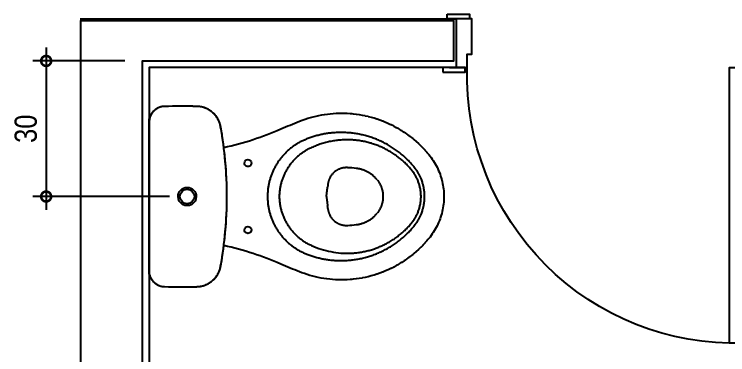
# Model space of a CAD drawing. Header units: metres. Extents: x 3 to 168, y -142 to 28.
# Drawn here: x 40.201 to 41.806, y -18.151 to -17.386 of the extents above; entities that cross this region are included whole.
import ezdxf

# ---------------------------------------------------------------- set-up
doc = ezdxf.new("R2010")
doc.units = ezdxf.units.M
doc.linetypes.add('DASHEDX2', pattern=[1.5, 1, -0.5])
for name, color, linetype in [('ARQ-ALV ACAB', 4, 'Continuous'), ('ARQ-ALV OSSO', 5, 'Continuous'), ('ARQ-CAX @ 1', 1, 'Continuous'), ('ARQ-DIM', 2, 'Continuous'), ('ARQ-HID', 2, 'Continuous'), ('ARQ-PRJ', 7, 'DASHEDX2')]:
    doc.layers.add(name, color=color, linetype=linetype)
doc.styles.add('Adesa', font='ARIALN.TTF')
doc.dimstyles.new('ADESA 1-0025', dxfattribs={"dimtxt": 0.05, "dimasz": 0.045, "dimexe": 0.03, "dimexo": 0.04, "dimgap": 0.02, "dimtad": 1, "dimtoh": 1, "dimdec": 0, "dimlfac": 100, "dimzin": 4, "dimtxsty": 'Adesa', "dimblk": 'DOTSMALL', "dimcen": 1, "dimdle": 0.03, "dimclrd": 1, "dimclre": 1, "dimclrt": 256, "dimazin": 1, "dimtm": 1e-09, "dimtfac": 1, "dimtdec": 0, "dimtix": 1, "dimtmove": 2, "dimatfit": 0, "dimldrblk": 'DOTSMALL', "dimfxl": 0.8, "dimtvp": 2, "dimtolj": 1, "dimtzin": 0, "dimarcsym": 0})

# ---------------------------------------------------------------- blocks, each defined once
blk = doc.blocks.new('ARQ-HID-BACIA CX')
blk.add_line((-0.0001, -0.175), (-0.0001, 0.175))
for points in [[(-0.0137, -0.1957), (-0.0142, -0.196), (-0.0147, -0.1964), (-0.0153, -0.1968), (-0.0158, -0.1971), (-0.0163, -0.1975), (-0.0168, -0.1978), (-0.0174, -0.1981), (-0.0179, -0.1984), (-0.0185, -0.1987), (-0.019, -0.199), (-0.0196, -0.1993), (-0.0202, -0.1995), (-0.0207, -0.1998), (-0.0213, -0.2), (-0.0219, -0.2003), (-0.0225, -0.2005), (-0.0231, -0.2007), (-0.0237, -0.2009), (-0.0243, -0.2011), (-0.0249, -0.2013), (-0.0255, -0.2015), (-0.0261, -0.2016), (-0.0267, -0.2018), (-0.0273, -0.2019), (-0.0279, -0.2021), (-0.0285, -0.2022), (-0.0292, -0.2023), (-0.0298, -0.2024), (-0.0304, -0.2025), (-0.031, -0.2025), (-0.0316, -0.2026), (-0.0323, -0.2026), (-0.0329, -0.2027), (-0.0335, -0.2027), (-0.0342, -0.2027, -0.00878), (-0.1068, -0.2028), (-0.1079, -0.2027), (-0.1091, -0.2026), (-0.1102, -0.2026), (-0.1114, -0.2025), (-0.1125, -0.2024), (-0.1136, -0.2022), (-0.1148, -0.2021), (-0.1159, -0.2019), (-0.117, -0.2017), (-0.1181, -0.2014), (-0.1192, -0.2012), (-0.1203, -0.2009), (-0.1214, -0.2006), (-0.1225, -0.2002), (-0.1236, -0.1999), (-0.1247, -0.1995), (-0.1258, -0.1991), (-0.1268, -0.1987), (-0.1279, -0.1982), (-0.1289, -0.1978), (-0.13, -0.1973), (-0.131, -0.1968), (-0.132, -0.1962), (-0.133, -0.1957), (-0.134, -0.1951), (-0.135, -0.1945), (-0.1359, -0.1939), (-0.1369, -0.1933), (-0.1378, -0.1926), (-0.1388, -0.192), (-0.1397, -0.1913), (-0.1406, -0.1906), (-0.1415, -0.1899), (-0.1423, -0.1891), (-0.1432, -0.1884), (-0.144, -0.1876), (-0.1449, -0.1868), (-0.1457, -0.186), (-0.1465, -0.1851), (-0.1472, -0.1843), (-0.148, -0.1834), (-0.1487, -0.1826), (-0.1494, -0.1817), (-0.1501, -0.1808), (-0.1508, -0.1799), (-0.1515, -0.1789), (-0.1521, -0.178), (-0.1527, -0.177), (-0.1533, -0.1761), (-0.1539, -0.1751), (-0.1545, -0.1741), (-0.155, -0.1731), (-0.1556, -0.1721), (-0.1561, -0.171), (-0.1566, -0.17), (-0.157, -0.169), (-0.1575, -0.1679), (-0.1579, -0.1668), (-0.1583, -0.1658), (-0.1586, -0.1647), (-0.159, -0.1636), (-0.1593, -0.1625), (-0.1596, -0.1614), (-0.1598, -0.1603), (-0.1601, -0.1592), (-0.1604, -0.158), (-0.1606, -0.1569), (-0.1614, -0.1525), (-0.1622, -0.148), (-0.1629, -0.1436), (-0.1636, -0.1392), (-0.1643, -0.1347), (-0.165, -0.1302), (-0.1657, -0.1258), (-0.1663, -0.1213), (-0.1669, -0.1169), (-0.1675, -0.1124), (-0.168, -0.1079), (-0.1686, -0.1034), (-0.1691, -0.099), (-0.1696, -0.0945), (-0.1701, -0.09), (-0.1705, -0.0855), (-0.1709, -0.081), (-0.1713, -0.0765), (-0.1717, -0.072), (-0.1721, -0.0675), (-0.1724, -0.0631), (-0.1727, -0.0586), (-0.173, -0.0541), (-0.1733, -0.0496), (-0.1735, -0.0451), (-0.1737, -0.0406), (-0.1739, -0.0361), (-0.1741, -0.0315), (-0.1742, -0.027), (-0.1744, -0.0225), (-0.1745, -0.018), (-0.1745, -0.0135), (-0.1746, -0.009), (-0.1746, -0.0045), (-0.1746, 0), (-0.1746, 0.0045), (-0.1746, 0.009), (-0.1745, 0.0135), (-0.1745, 0.018), (-0.1744, 0.0225), (-0.1742, 0.027), (-0.1741, 0.0315), (-0.1739, 0.0361), (-0.1737, 0.0406), (-0.1735, 0.0451), (-0.1733, 0.0496), (-0.173, 0.0541), (-0.1727, 0.0586), (-0.1724, 0.0631), (-0.1721, 0.0675), (-0.1717, 0.072), (-0.1713, 0.0765), (-0.1709, 0.081), (-0.1705, 0.0855), (-0.1701, 0.09), (-0.1696, 0.0945), (-0.1691, 0.099), (-0.1686, 0.1034), (-0.168, 0.1079), (-0.1675, 0.1124), (-0.1669, 0.1169), (-0.1663, 0.1213), (-0.1657, 0.1258), (-0.165, 0.1302), (-0.1643, 0.1347), (-0.1636, 0.1392), (-0.1629, 0.1436), (-0.1622, 0.148), (-0.1614, 0.1525), (-0.1606, 0.1569), (-0.1604, 0.158), (-0.1601, 0.1592), (-0.1598, 0.1603), (-0.1596, 0.1614), (-0.1593, 0.1625), (-0.159, 0.1636), (-0.1586, 0.1647), (-0.1583, 0.1658), (-0.1579, 0.1668), (-0.1575, 0.1679), (-0.157, 0.169), (-0.1566, 0.17), (-0.1561, 0.171), (-0.1556, 0.1721), (-0.155, 0.1731), (-0.1545, 0.1741), (-0.1539, 0.1751), (-0.1533, 0.1761), (-0.1527, 0.177), (-0.1521, 0.178), (-0.1515, 0.1789), (-0.1508, 0.1799), (-0.1501, 0.1808), (-0.1494, 0.1817), (-0.1487, 0.1826), (-0.148, 0.1834), (-0.1472, 0.1843), (-0.1465, 0.1851), (-0.1457, 0.186), (-0.1449, 0.1868), (-0.144, 0.1876), (-0.1432, 0.1884), (-0.1423, 0.1891), (-0.1415, 0.1899), (-0.1406, 0.1906), (-0.1397, 0.1913), (-0.1388, 0.192), (-0.1378, 0.1926), (-0.1369, 0.1933), (-0.1359, 0.1939), (-0.135, 0.1945), (-0.134, 0.1951), (-0.133, 0.1957), (-0.132, 0.1962), (-0.131, 0.1968), (-0.13, 0.1973), (-0.1289, 0.1978), (-0.1279, 0.1982), (-0.1268, 0.1987), (-0.1258, 0.1991), (-0.1247, 0.1995), (-0.1236, 0.1999), (-0.1225, 0.2002), (-0.1214, 0.2006), (-0.1203, 0.2009), (-0.1192, 0.2012), (-0.1181, 0.2014), (-0.117, 0.2017), (-0.1159, 0.2019), (-0.1148, 0.2021), (-0.1136, 0.2022), (-0.1125, 0.2024), (-0.1114, 0.2025), (-0.1102, 0.2026), (-0.1091, 0.2026), (-0.1079, 0.2027), (-0.1068, 0.2028, -0.00878), (-0.0342, 0.2027), (-0.0335, 0.2027), (-0.0329, 0.2027), (-0.0323, 0.2026), (-0.0316, 0.2026), (-0.031, 0.2025), (-0.0304, 0.2025), (-0.0298, 0.2024), (-0.0292, 0.2023), (-0.0285, 0.2022), (-0.0279, 0.2021), (-0.0273, 0.2019), (-0.0267, 0.2018), (-0.0261, 0.2016), (-0.0255, 0.2015), (-0.0249, 0.2013), (-0.0243, 0.2011), (-0.0237, 0.2009), (-0.0231, 0.2007), (-0.0225, 0.2005), (-0.0219, 0.2003), (-0.0213, 0.2), (-0.0207, 0.1998), (-0.0202, 0.1995), (-0.0196, 0.1993), (-0.019, 0.199), (-0.0185, 0.1987), (-0.0179, 0.1984), (-0.0174, 0.1981), (-0.0168, 0.1978), (-0.0163, 0.1975), (-0.0158, 0.1971), (-0.0153, 0.1968), (-0.0147, 0.1964), (-0.0142, 0.196), (-0.0137, 0.1957)], [(-0.0131, 0.195, 0.018828), (-0.0135, 0.1954)], [(-0.0133, -0.1951), (-0.0133, -0.1951), (-0.0133, -0.1951), (-0.0133, -0.1951), (-0.0132, -0.1951), (-0.0132, -0.195), (-0.0132, -0.195), (-0.0131, -0.1949), (-0.013, -0.1948), (-0.0129, -0.1947), (-0.0128, -0.1946), (-0.0126, -0.1945), (-0.0125, -0.1943), (-0.0116, -0.1935, 0.212488), (-0.0001, -0.1677), (-0.0001, 0.1677, 0.212488), (-0.0116, 0.1935), (-0.0125, 0.1943), (-0.0126, 0.1945), (-0.0128, 0.1946), (-0.0129, 0.1947), (-0.013, 0.1948), (-0.0131, 0.1949), (-0.0132, 0.195), (-0.0132, 0.195), (-0.0132, 0.1951), (-0.0133, 0.1951), (-0.0133, 0.1951), (-0.0133, 0.1951)], [(-0.0123, 0.1942, 0.002919), (-0.0115, 0.1935)], [(-0.1676, 0.1104), (-0.1678, 0.1104), (-0.176, 0.1123), (-0.1842, 0.1142), (-0.1925, 0.1163), (-0.2008, 0.1185), (-0.209, 0.1208), (-0.2171, 0.1231), (-0.2253, 0.1256), (-0.2335, 0.1282), (-0.2415, 0.1309), (-0.2493, 0.1336), (-0.2571, 0.1363), (-0.2648, 0.1392), (-0.2725, 0.1422), (-0.2803, 0.1453), (-0.288, 0.1486), (-0.2958, 0.1519, 0.011149), (-0.3381, 0.1694), (-0.3442, 0.1717), (-0.3503, 0.1739), (-0.3564, 0.1759), (-0.3626, 0.1778), (-0.3689, 0.1795), (-0.3751, 0.181), (-0.3815, 0.1824), (-0.3878, 0.1836), (-0.3942, 0.1847), (-0.4006, 0.1855), (-0.407, 0.1863), (-0.4135, 0.1868), (-0.42, 0.1872), (-0.4264, 0.1875), (-0.4329, 0.1875), (-0.4381, 0.1875), (-0.4384, 0.1875), (-0.4417, 0.1874), (-0.4449, 0.1872), (-0.4453, 0.1872), (-0.4517, 0.1868), (-0.4521, 0.1868), (-0.4553, 0.1865), (-0.4585, 0.1862), (-0.4589, 0.1862), (-0.4653, 0.1854), (-0.4657, 0.1853), (-0.472, 0.1844), (-0.4724, 0.1844), (-0.4788, 0.1833), (-0.4792, 0.1832), (-0.4855, 0.1819), (-0.4859, 0.1818), (-0.4921, 0.1804), (-0.4925, 0.1803), (-0.4988, 0.1787), (-0.4991, 0.1786), (-0.5053, 0.1768), (-0.5057, 0.1767), (-0.5118, 0.1747), (-0.5122, 0.1746), (-0.5183, 0.1725), (-0.5187, 0.1724), (-0.5247, 0.1701), (-0.5251, 0.17), (-0.531, 0.1675), (-0.5314, 0.1674), (-0.5373, 0.1648), (-0.5376, 0.1646), (-0.5435, 0.1618), (-0.5438, 0.1617), (-0.5467, 0.1602), (-0.5496, 0.1588), (-0.5499, 0.1586), (-0.5556, 0.1555), (-0.5559, 0.1553), (-0.5587, 0.1537), (-0.5615, 0.1521), (-0.5618, 0.1519), (-0.5646, 0.1502), (-0.5674, 0.1485), (-0.5677, 0.1484), (-0.5704, 0.1466), (-0.5731, 0.1448), (-0.5734, 0.1446), (-0.5761, 0.1428), (-0.5788, 0.1409), (-0.579, 0.1407), (-0.5817, 0.1388), (-0.5843, 0.1369), (-0.5846, 0.1367), (-0.5872, 0.1347), (-0.5897, 0.1327), (-0.59, 0.1325), (-0.5925, 0.1305), (-0.595, 0.1284), (-0.5953, 0.1282), (-0.6002, 0.124), (-0.6005, 0.1237), (-0.6053, 0.1194), (-0.6055, 0.1191), (-0.6079, 0.1169), (-0.6102, 0.1146), (-0.6105, 0.1144), (-0.6151, 0.1098), (-0.6153, 0.1095), (-0.6197, 0.1048), (-0.62, 0.1045), (-0.6221, 0.1021), (-0.6243, 0.0997), (-0.6245, 0.0994), (-0.6266, 0.097), (-0.6287, 0.0945), (-0.6314, 0.0911), (-0.6339, 0.0877), (-0.6364, 0.0842), (-0.6388, 0.0807), (-0.641, 0.0771), (-0.6432, 0.0734), (-0.6452, 0.0696), (-0.6472, 0.0658), (-0.649, 0.062), (-0.6508, 0.0581), (-0.6524, 0.0541), (-0.6539, 0.0501), (-0.6553, 0.0461), (-0.6565, 0.042), (-0.6577, 0.0379), (-0.6587, 0.0338), (-0.6596, 0.0296), (-0.6604, 0.0254), (-0.6611, 0.0212), (-0.6617, 0.017), (-0.6621, 0.0128), (-0.6624, 0.0085), (-0.6626, 0.0043), (-0.6626, 0), (-0.6626, -0.0043), (-0.6624, -0.0085), (-0.6621, -0.0128), (-0.6617, -0.017), (-0.6611, -0.0212), (-0.6604, -0.0254), (-0.6596, -0.0296), (-0.6587, -0.0338), (-0.6577, -0.0379), (-0.6565, -0.042), (-0.6553, -0.0461), (-0.6539, -0.0501), (-0.6524, -0.0541), (-0.6508, -0.0581), (-0.649, -0.062), (-0.6472, -0.0658), (-0.6452, -0.0696), (-0.6432, -0.0734), (-0.641, -0.0771), (-0.6388, -0.0807), (-0.6364, -0.0842), (-0.6339, -0.0877), (-0.6314, -0.0911), (-0.6287, -0.0945), (-0.6266, -0.097), (-0.6245, -0.0994), (-0.6243, -0.0997), (-0.6221, -0.1021), (-0.62, -0.1045), (-0.6197, -0.1048), (-0.6153, -0.1095), (-0.6151, -0.1098), (-0.6105, -0.1144), (-0.6102, -0.1146), (-0.6079, -0.1169), (-0.6055, -0.1191), (-0.6053, -0.1194), (-0.6005, -0.1237), (-0.6002, -0.124), (-0.5953, -0.1282), (-0.595, -0.1284), (-0.5925, -0.1305), (-0.59, -0.1325), (-0.5897, -0.1327), (-0.5872, -0.1347), (-0.5846, -0.1367), (-0.5843, -0.1369), (-0.5817, -0.1388), (-0.579, -0.1407), (-0.5788, -0.1409), (-0.5761, -0.1428), (-0.5734, -0.1446), (-0.5731, -0.1448), (-0.5704, -0.1466), (-0.5677, -0.1484), (-0.5674, -0.1485), (-0.5646, -0.1502), (-0.5618, -0.1519), (-0.5615, -0.1521), (-0.5587, -0.1537), (-0.5559, -0.1553), (-0.5556, -0.1555), (-0.5499, -0.1586), (-0.5496, -0.1588), (-0.5467, -0.1602), (-0.5438, -0.1617), (-0.5435, -0.1618), (-0.5376, -0.1646), (-0.5373, -0.1648), (-0.5314, -0.1674), (-0.531, -0.1675), (-0.5251, -0.17), (-0.5247, -0.1701), (-0.5187, -0.1724), (-0.5183, -0.1725), (-0.5122, -0.1746), (-0.5118, -0.1747), (-0.5057, -0.1767), (-0.5053, -0.1768), (-0.4991, -0.1786), (-0.4988, -0.1787), (-0.4925, -0.1803), (-0.4921, -0.1804), (-0.4859, -0.1818), (-0.4855, -0.1819), (-0.4792, -0.1832), (-0.4788, -0.1833), (-0.4724, -0.1844), (-0.472, -0.1844), (-0.4657, -0.1853), (-0.4653, -0.1854), (-0.4589, -0.1862), (-0.4585, -0.1862), (-0.4553, -0.1865), (-0.4521, -0.1868), (-0.4517, -0.1868), (-0.4453, -0.1872), (-0.4449, -0.1872), (-0.4417, -0.1874), (-0.4384, -0.1875), (-0.4381, -0.1875), (-0.4316, -0.1875), (-0.4251, -0.1874), (-0.4186, -0.1872), (-0.4121, -0.1867), (-0.4057, -0.1861), (-0.3992, -0.1854), (-0.3928, -0.1844), (-0.3864, -0.1834), (-0.3801, -0.1821), (-0.3738, -0.1807), (-0.3675, -0.1791), (-0.3613, -0.1774), (-0.3551, -0.1755), (-0.349, -0.1735), (-0.3429, -0.1713), (-0.3381, -0.1694, 0.011149), (-0.2958, -0.1519), (-0.288, -0.1486), (-0.2803, -0.1453), (-0.2725, -0.1422), (-0.2648, -0.1392), (-0.2571, -0.1363), (-0.2493, -0.1336), (-0.2415, -0.1309), (-0.2335, -0.1282), (-0.2253, -0.1256), (-0.2171, -0.1231), (-0.209, -0.1208), (-0.2008, -0.1185), (-0.1925, -0.1163), (-0.1842, -0.1142), (-0.176, -0.1123), (-0.1678, -0.1104), (-0.1676, -0.1104)], [(-0.5122, 0.0378), (-0.511, 0.0393), (-0.5098, 0.0407), (-0.5085, 0.042), (-0.5072, 0.0433), (-0.5059, 0.0446), (-0.5046, 0.0458), (-0.5032, 0.047), (-0.5018, 0.0482), (-0.5004, 0.0493), (-0.499, 0.0503), (-0.4975, 0.0514), (-0.496, 0.0523), (-0.4946, 0.0533), (-0.493, 0.0542), (-0.4915, 0.055), (-0.49, 0.0558), (-0.4884, 0.0566), (-0.4869, 0.0573), (-0.4853, 0.058), (-0.4838, 0.0587), (-0.4822, 0.0593), (-0.4806, 0.0598), (-0.4791, 0.0603), (-0.4775, 0.0608), (-0.4759, 0.0613), (-0.4744, 0.0617), (-0.4728, 0.062), (-0.4713, 0.0623), (-0.4697, 0.0626), (-0.4682, 0.0629), (-0.4667, 0.0631), (-0.4651, 0.0633, -0.008966), (-0.4466, 0.0649, -0.016113), (-0.4436, 0.065), (-0.4426, 0.065), (-0.4418, 0.065), (-0.4409, 0.0649), (-0.4401, 0.0649), (-0.4393, 0.0648), (-0.4384, 0.0647), (-0.4376, 0.0646), (-0.4368, 0.0645), (-0.436, 0.0644), (-0.4352, 0.0642), (-0.4344, 0.064), (-0.4336, 0.0639), (-0.4328, 0.0637), (-0.4321, 0.0635), (-0.4313, 0.0632), (-0.4305, 0.063), (-0.4298, 0.0627), (-0.429, 0.0625), (-0.4282, 0.0622), (-0.4275, 0.0619), (-0.4267, 0.0616), (-0.426, 0.0612), (-0.4253, 0.0609), (-0.4245, 0.0605), (-0.4238, 0.0602), (-0.423, 0.0598), (-0.4223, 0.0593), (-0.4216, 0.0589), (-0.4209, 0.0585), (-0.4201, 0.058), (-0.4194, 0.0575), (-0.4187, 0.057), (-0.4174, 0.056), (-0.416, 0.0549), (-0.4148, 0.0537), (-0.4135, 0.0525), (-0.4123, 0.0512), (-0.4111, 0.0499), (-0.41, 0.0485), (-0.4089, 0.047), (-0.4079, 0.0455), (-0.407, 0.0439), (-0.4061, 0.0422), (-0.4053, 0.0406), (-0.4049, 0.0397), (-0.4045, 0.0389), (-0.4042, 0.038), (-0.4039, 0.0372), (-0.4036, 0.0363), (-0.4033, 0.0354), (-0.403, 0.0346), (-0.4028, 0.0337), (-0.4025, 0.0328), (-0.4023, 0.0319), (-0.4021, 0.0311), (-0.402, 0.0302), (-0.4018, 0.0293), (-0.4017, 0.0285), (-0.4016, 0.0276), (-0.4015, 0.0267, -0.000598), (-0.4009, 0.0209)], [(-0.3986, 0, 0.006359), (-0.3992, 0.0061), (-0.3992, 0.0064), (-0.3992, 0.0066), (-0.3993, 0.0072), (-0.3993, 0.0075), (-0.3993, 0.0077), (-0.3994, 0.0083), (-0.3994, 0.0086), (-0.3995, 0.0091), (-0.3995, 0.0094), (-0.3996, 0.01), (-0.3996, 0.0103), (-0.3997, 0.0108), (-0.3998, 0.0117), (-0.3999, 0.0123), (-0.4, 0.0129), (-0.4002, 0.0144), (-0.4003, 0.0154), (-0.4003, 0.0159), (-0.4004, 0.0164), (-0.4005, 0.0169), (-0.4005, 0.0174), (-0.4006, 0.0179), (-0.4006, 0.0184), (-0.4007, 0.0189), (-0.4008, 0.0194), (-0.4008, 0.0199), (-0.4009, 0.0204), (-0.4009, 0.0209)], [(-0.3986, 0, -0.006359), (-0.3992, -0.0061), (-0.3992, -0.0064), (-0.3992, -0.0066), (-0.3993, -0.0072), (-0.3993, -0.0075), (-0.3993, -0.0077), (-0.3994, -0.0083), (-0.3994, -0.0086), (-0.3995, -0.0091), (-0.3995, -0.0094), (-0.3996, -0.01), (-0.3996, -0.0103), (-0.3997, -0.0108), (-0.3998, -0.0117), (-0.3999, -0.0123), (-0.4, -0.0129), (-0.4002, -0.0144), (-0.4003, -0.0154), (-0.4003, -0.0159), (-0.4004, -0.0164), (-0.4005, -0.0169), (-0.4005, -0.0174), (-0.4006, -0.0179), (-0.4006, -0.0184), (-0.4007, -0.0189), (-0.4008, -0.0194), (-0.4008, -0.0199), (-0.4009, -0.0204), (-0.4009, -0.0209)], [(-0.4015, -0.0267), (-0.4016, -0.0276), (-0.4017, -0.0285), (-0.4018, -0.0293), (-0.402, -0.0302), (-0.4021, -0.0311), (-0.4023, -0.0319), (-0.4025, -0.0328), (-0.4028, -0.0337), (-0.403, -0.0346), (-0.4033, -0.0354), (-0.4036, -0.0363), (-0.4039, -0.0372), (-0.4042, -0.038), (-0.4045, -0.0389), (-0.4049, -0.0397), (-0.4053, -0.0406), (-0.4061, -0.0422), (-0.407, -0.0439), (-0.4079, -0.0455), (-0.4089, -0.047), (-0.41, -0.0485), (-0.4111, -0.0499), (-0.4123, -0.0512), (-0.4135, -0.0525), (-0.4148, -0.0537), (-0.416, -0.0549), (-0.4174, -0.056), (-0.4187, -0.057), (-0.4194, -0.0575), (-0.4201, -0.058), (-0.4209, -0.0585), (-0.4216, -0.0589), (-0.4223, -0.0593), (-0.423, -0.0598), (-0.4238, -0.0602), (-0.4245, -0.0605), (-0.4253, -0.0609), (-0.426, -0.0612), (-0.4267, -0.0616), (-0.4275, -0.0619), (-0.4282, -0.0622), (-0.429, -0.0625), (-0.4298, -0.0627), (-0.4305, -0.063), (-0.4313, -0.0632), (-0.4321, -0.0635), (-0.4328, -0.0637), (-0.4336, -0.0639), (-0.4344, -0.064), (-0.4352, -0.0642), (-0.436, -0.0644), (-0.4368, -0.0645), (-0.4376, -0.0646), (-0.4384, -0.0647), (-0.4393, -0.0648), (-0.4401, -0.0649), (-0.4409, -0.0649), (-0.4418, -0.065), (-0.4426, -0.065), (-0.4436, -0.065, -0.016113), (-0.4466, -0.0649, -0.008966), (-0.4651, -0.0633), (-0.4667, -0.0631), (-0.4682, -0.0629), (-0.4697, -0.0626), (-0.4713, -0.0623), (-0.4728, -0.062), (-0.4744, -0.0617), (-0.4759, -0.0613), (-0.4775, -0.0608), (-0.4791, -0.0603), (-0.4806, -0.0598), (-0.4822, -0.0593), (-0.4838, -0.0587), (-0.4853, -0.058), (-0.4869, -0.0573), (-0.4884, -0.0566), (-0.49, -0.0558), (-0.4915, -0.055), (-0.493, -0.0542), (-0.4946, -0.0533), (-0.496, -0.0523), (-0.4975, -0.0514), (-0.499, -0.0503), (-0.5004, -0.0493), (-0.5018, -0.0482), (-0.5032, -0.047), (-0.5046, -0.0458), (-0.5059, -0.0446), (-0.5072, -0.0433), (-0.5085, -0.042), (-0.5098, -0.0407), (-0.511, -0.0393), (-0.5122, -0.0378)], [(-0.4015, -0.0267, 0.000598), (-0.4009, -0.0209)], [(-0.0136, -0.1955, 0.018828), (-0.0132, -0.1951)]]:
    blk.add_lwpolyline(points, format="xyb")
at = {"ltscale": 0.000466036}
blk.add_lwpolyline([(-0.0133, -0.1951), (-0.0133, -0.1952, -0.017665), (-0.0136, -0.1955, -0.039631), (-0.0138, -0.1956, -0.158216), (-0.0342, -0.2027, -0.008778), (-0.1068, -0.2027), (-0.1095, -0.2026), (-0.1122, -0.2023), (-0.1149, -0.202), (-0.1176, -0.2014), (-0.1203, -0.2008), (-0.1229, -0.2), (-0.1255, -0.1991), (-0.128, -0.1981), (-0.1305, -0.1969), (-0.1329, -0.1957), (-0.1352, -0.1943), (-0.1375, -0.1928), (-0.1397, -0.1912), (-0.1418, -0.1894), (-0.1439, -0.1876), (-0.1458, -0.1857), (-0.1477, -0.1837), (-0.1494, -0.1816), (-0.151, -0.1794), (-0.1526, -0.1772), (-0.154, -0.1748), (-0.1553, -0.1724), (-0.1565, -0.17), (-0.1575, -0.1675), (-0.1585, -0.1649), (-0.1593, -0.1623), (-0.16, -0.1597), (-0.1605, -0.1569, -0.044623), (-0.1746, 0, -0.044623), (-0.1605, 0.1569), (-0.16, 0.1597), (-0.1593, 0.1623), (-0.1585, 0.1649), (-0.1575, 0.1675), (-0.1565, 0.17), (-0.1553, 0.1724), (-0.154, 0.1748), (-0.1526, 0.1772), (-0.151, 0.1794), (-0.1494, 0.1816), (-0.1477, 0.1837), (-0.1458, 0.1857), (-0.1439, 0.1876), (-0.1418, 0.1894), (-0.1397, 0.1912), (-0.1375, 0.1928), (-0.1352, 0.1943), (-0.1329, 0.1957), (-0.1305, 0.1969), (-0.128, 0.1981), (-0.1255, 0.1991), (-0.1229, 0.2), (-0.1203, 0.2008), (-0.1176, 0.2014), (-0.1149, 0.202), (-0.1122, 0.2023), (-0.1095, 0.2026), (-0.1068, 0.2027, -0.008778), (-0.0342, 0.2027, -0.158216), (-0.0138, 0.1956, -0.039631), (-0.0136, 0.1955, -0.017665), (-0.0133, 0.1952), (-0.0133, 0.1951)], format="xyb", dxfattribs=at)
at = {"ltscale": 0.00311}
for points in [[(-0.1068, 0.2021), (-0.1068, 0.2027)], [(-0.1068, -0.2021), (-0.1068, -0.2027)]]:
    blk.add_lwpolyline(points, dxfattribs=at)
at = {"ltscale": 0.00156}
blk.add_lwpolyline([(-0.0131, 0.1951), (-0.0133, 0.1953)], dxfattribs=at)
for points in [[(-0.0133, 0.1951), (-0.0133, 0.1951)], [(-0.0115, 0.1936), (-0.0109, 0.1931), (-0.0103, 0.1925), (-0.0097, 0.1919), (-0.0091, 0.1913), (-0.0086, 0.1907), (-0.008, 0.19), (-0.0075, 0.1894), (-0.007, 0.1887), (-0.0065, 0.1881), (-0.006, 0.1874), (-0.0055, 0.1867), (-0.0051, 0.186), (-0.0047, 0.1853), (-0.0043, 0.1845), (-0.0039, 0.1838), (-0.0035, 0.1831), (-0.0031, 0.1823), (-0.0028, 0.1815), (-0.0025, 0.1808), (-0.0022, 0.18), (-0.0019, 0.1792), (-0.0016, 0.1784), (-0.0014, 0.1776), (-0.0012, 0.1768), (-0.001, 0.176), (-0.0008, 0.1752), (-0.0006, 0.1744), (-0.0005, 0.1736), (-0.0003, 0.1728), (-0.0002, 0.1719), (-0.0001, 0.1711), (-0.0001, 0.1703), (0, 0.1694), (0, 0.1686), (0, 0.1678)], [(0, 0.1677), (0, -0.1677)], [(-0.5122, 0.0378), (-0.513, 0.0368), (-0.5137, 0.0358), (-0.5145, 0.0348), (-0.5152, 0.0338), (-0.5159, 0.0327), (-0.5165, 0.0316), (-0.5172, 0.0306), (-0.5178, 0.0295), (-0.5185, 0.0283), (-0.519, 0.0272), (-0.5196, 0.0261), (-0.5202, 0.0249), (-0.5207, 0.0237), (-0.5212, 0.0225), (-0.5217, 0.0214), (-0.5221, 0.0201), (-0.5225, 0.0189), (-0.5229, 0.0177), (-0.5233, 0.0165), (-0.5236, 0.0152), (-0.524, 0.014), (-0.5243, 0.0127), (-0.5245, 0.0115), (-0.5248, 0.0102), (-0.525, 0.009), (-0.5251, 0.0077), (-0.5253, 0.0064), (-0.5254, 0.0051), (-0.5255, 0.0039), (-0.5256, 0.0026), (-0.5256, 0.0013), (-0.5256, 0), (-0.5256, -0.0013), (-0.5256, -0.0026), (-0.5255, -0.0039), (-0.5254, -0.0051), (-0.5253, -0.0064), (-0.5251, -0.0077), (-0.525, -0.009), (-0.5248, -0.0102), (-0.5245, -0.0115), (-0.5243, -0.0127), (-0.524, -0.014), (-0.5236, -0.0152), (-0.5233, -0.0165), (-0.5229, -0.0177), (-0.5225, -0.0189), (-0.5221, -0.0201), (-0.5217, -0.0214), (-0.5212, -0.0225), (-0.5207, -0.0237), (-0.5202, -0.0249), (-0.5196, -0.0261), (-0.519, -0.0272), (-0.5185, -0.0283), (-0.5178, -0.0295), (-0.5172, -0.0306), (-0.5165, -0.0316), (-0.5159, -0.0327), (-0.5152, -0.0337), (-0.5145, -0.0348), (-0.5137, -0.0358), (-0.513, -0.0368), (-0.5122, -0.0378)], [(-0.0115, -0.1936), (-0.0116, -0.1938), (-0.0117, -0.1938), (-0.0119, -0.194), (-0.0123, -0.1944), (-0.0126, -0.1947), (-0.0128, -0.1948), (-0.0129, -0.1949), (-0.013, -0.1949), (-0.013, -0.195), (-0.0131, -0.195), (-0.0131, -0.1951)]]:
    blk.add_lwpolyline(points)
at = {"ltscale": 0.00179}
for points in [[(-0.0004, 0.1677), (-0.0001, 0.1677)], [(-0.0004, -0.1677), (-0.0001, -0.1677)]]:
    blk.add_lwpolyline(points, dxfattribs=at)
for points in [[(-0.2659, 0), (-0.2659, -0.002), (-0.266, -0.004), (-0.2661, -0.006), (-0.2662, -0.008), (-0.2663, -0.01), (-0.2664, -0.012), (-0.2666, -0.014), (-0.2668, -0.016), (-0.267, -0.018), (-0.2673, -0.02), (-0.2676, -0.022), (-0.2679, -0.024), (-0.2683, -0.026), (-0.2687, -0.0279), (-0.2691, -0.0299), (-0.2696, -0.0318), (-0.27, -0.0338), (-0.2705, -0.0357), (-0.2711, -0.0377), (-0.2716, -0.0396), (-0.2722, -0.0415), (-0.2728, -0.0434), (-0.2735, -0.0453), (-0.2741, -0.0472), (-0.2748, -0.0491), (-0.2755, -0.051), (-0.2763, -0.0528), (-0.2771, -0.0547), (-0.2779, -0.0565), (-0.2787, -0.0584), (-0.2796, -0.0602), (-0.2804, -0.062), (-0.2813, -0.0638), (-0.2823, -0.0656), (-0.2832, -0.0673), (-0.2842, -0.0691), (-0.2852, -0.0708), (-0.2863, -0.0725), (-0.2873, -0.0742), (-0.2884, -0.0759), (-0.2895, -0.0776), (-0.2907, -0.0793), (-0.2918, -0.0809), (-0.293, -0.0825), (-0.2942, -0.0841), (-0.2954, -0.0857), (-0.2967, -0.0873), (-0.2979, -0.0888), (-0.2992, -0.0904), (-0.3005, -0.0919), (-0.3019, -0.0934), (-0.3032, -0.0949), (-0.3046, -0.0963), (-0.306, -0.0978), (-0.3074, -0.0992), (-0.3089, -0.1006), (-0.3103, -0.102), (-0.3118, -0.1033), (-0.3133, -0.1046), (-0.3149, -0.106), (-0.3164, -0.1072), (-0.3179, -0.1085), (-0.3195, -0.1098), (-0.3211, -0.111), (-0.3227, -0.1122), (-0.3244, -0.1133), (-0.326, -0.1145), (-0.3277, -0.1156), (-0.3293, -0.1167), (-0.331, -0.1178), (-0.3327, -0.1189), (-0.3344, -0.1199), (-0.3362, -0.1209), (-0.3379, -0.1219), (-0.3397, -0.1228), (-0.3415, -0.1237), (-0.3433, -0.1246), (-0.3451, -0.1255), (-0.3469, -0.1263), (-0.3488, -0.1271), (-0.3506, -0.1279), (-0.3525, -0.1287), (-0.3543, -0.1295), (-0.3566, -0.1304), (-0.3588, -0.1312), (-0.3611, -0.132), (-0.3634, -0.1328), (-0.3657, -0.1336), (-0.368, -0.1343), (-0.3703, -0.1351), (-0.3726, -0.1357), (-0.3749, -0.1364), (-0.3772, -0.137), (-0.3796, -0.1376), (-0.3819, -0.1382), (-0.3843, -0.1388), (-0.3866, -0.1393), (-0.389, -0.1398), (-0.3913, -0.1402), (-0.3937, -0.1407), (-0.3961, -0.1411), (-0.3985, -0.1415), (-0.4008, -0.1419), (-0.4032, -0.1422), (-0.4056, -0.1425), (-0.408, -0.1428), (-0.4104, -0.143), (-0.4128, -0.1433), (-0.4152, -0.1435), (-0.4176, -0.1436), (-0.42, -0.1438), (-0.4225, -0.1439), (-0.4249, -0.144), (-0.4273, -0.1441), (-0.4297, -0.1441), (-0.4321, -0.1441), (-0.4345, -0.1441), (-0.4369, -0.144), (-0.4396, -0.1439), (-0.4423, -0.1437), (-0.4451, -0.1436), (-0.4478, -0.1434), (-0.4505, -0.1432), (-0.4532, -0.143), (-0.4559, -0.1427), (-0.4586, -0.1424), (-0.4613, -0.142), (-0.4639, -0.1416), (-0.4666, -0.1412), (-0.4693, -0.1407), (-0.472, -0.1402), (-0.4746, -0.1397), (-0.4773, -0.1391), (-0.4799, -0.1385), (-0.4826, -0.1379), (-0.4852, -0.1372), (-0.4878, -0.1365), (-0.4904, -0.1358), (-0.493, -0.135), (-0.4956, -0.1342), (-0.4982, -0.1333), (-0.5008, -0.1325), (-0.5033, -0.1316), (-0.5059, -0.1306), (-0.5084, -0.1297), (-0.5109, -0.1287), (-0.5135, -0.1276), (-0.516, -0.1266), (-0.5184, -0.1255), (-0.5209, -0.1243), (-0.5234, -0.1232), (-0.5258, -0.122), (-0.5282, -0.1208), (-0.5306, -0.1195), (-0.533, -0.1182), (-0.5354, -0.1169), (-0.5378, -0.1156), (-0.5401, -0.1142), (-0.5424, -0.1128), (-0.5447, -0.1114), (-0.547, -0.1099), (-0.5493, -0.1084), (-0.5515, -0.1069), (-0.5538, -0.1053), (-0.556, -0.1038), (-0.5581, -0.1022), (-0.5603, -0.1005), (-0.5625, -0.0989), (-0.5646, -0.0972), (-0.5667, -0.0955), (-0.5688, -0.0937), (-0.5708, -0.092), (-0.5729, -0.0902), (-0.5749, -0.0883), (-0.5769, -0.0865), (-0.5788, -0.0846), (-0.5808, -0.0827), (-0.5827, -0.0808), (-0.5846, -0.0788), (-0.5864, -0.0769), (-0.5882, -0.0748), (-0.59, -0.0728), (-0.5918, -0.0708), (-0.5936, -0.0688), (-0.5954, -0.0667), (-0.5964, -0.0654), (-0.5974, -0.0642), (-0.5983, -0.0629), (-0.5993, -0.0616), (-0.6003, -0.0603), (-0.6012, -0.059), (-0.6021, -0.0576), (-0.6029, -0.0563), (-0.6038, -0.0549), (-0.6046, -0.0535), (-0.6054, -0.0521), (-0.6062, -0.0507), (-0.607, -0.0493), (-0.6077, -0.0479), (-0.6084, -0.0465), (-0.6091, -0.045), (-0.6098, -0.0436), (-0.6105, -0.0421), (-0.6111, -0.0406), (-0.6119, -0.0387), (-0.6127, -0.0366), (-0.6135, -0.0343), (-0.6142, -0.0321), (-0.6148, -0.0302), (-0.6153, -0.0286), (-0.6157, -0.027), (-0.6161, -0.0255), (-0.6165, -0.0239), (-0.6169, -0.0224), (-0.6172, -0.0208), (-0.6175, -0.0192), (-0.6178, -0.0176), (-0.618, -0.016), (-0.6183, -0.0144), (-0.6185, -0.0129), (-0.6187, -0.0113), (-0.6188, -0.0097), (-0.619, -0.0081), (-0.6191, -0.0065), (-0.6191, -0.0048), (-0.6192, -0.0032), (-0.6192, -0.0016), (-0.6193, 0), (-0.6192, 0.0016), (-0.6192, 0.0032), (-0.6191, 0.0048), (-0.6191, 0.0065), (-0.619, 0.0081), (-0.6188, 0.0097), (-0.6187, 0.0113), (-0.6185, 0.0129), (-0.6183, 0.0144), (-0.618, 0.016), (-0.6178, 0.0176), (-0.6175, 0.0192), (-0.6172, 0.0208), (-0.6169, 0.0224), (-0.6165, 0.0239), (-0.6161, 0.0255), (-0.6157, 0.027), (-0.6153, 0.0286), (-0.6148, 0.0302), (-0.6142, 0.0321), (-0.6135, 0.0343), (-0.6127, 0.0366), (-0.6119, 0.0387), (-0.6111, 0.0406), (-0.6105, 0.0421), (-0.6098, 0.0436), (-0.6091, 0.045), (-0.6084, 0.0465), (-0.6077, 0.0479), (-0.607, 0.0493), (-0.6062, 0.0507), (-0.6054, 0.0521), (-0.6046, 0.0535), (-0.6038, 0.0549), (-0.6029, 0.0563), (-0.6021, 0.0576), (-0.6012, 0.059), (-0.6003, 0.0603), (-0.5993, 0.0616), (-0.5983, 0.0629), (-0.5974, 0.0642), (-0.5964, 0.0654), (-0.5954, 0.0667), (-0.5936, 0.0688), (-0.5918, 0.0708), (-0.59, 0.0728), (-0.5882, 0.0748), (-0.5864, 0.0769), (-0.5846, 0.0788), (-0.5827, 0.0808), (-0.5808, 0.0827), (-0.5788, 0.0846), (-0.5769, 0.0865), (-0.5749, 0.0883), (-0.5729, 0.0902), (-0.5708, 0.092), (-0.5688, 0.0937), (-0.5667, 0.0955), (-0.5646, 0.0972), (-0.5625, 0.0989), (-0.5603, 0.1005), (-0.5581, 0.1022), (-0.556, 0.1038), (-0.5538, 0.1053), (-0.5515, 0.1069), (-0.5493, 0.1084), (-0.547, 0.1099), (-0.5447, 0.1114), (-0.5424, 0.1128), (-0.5401, 0.1142), (-0.5378, 0.1156), (-0.5354, 0.1169), (-0.533, 0.1182), (-0.5306, 0.1195), (-0.5282, 0.1208), (-0.5258, 0.122), (-0.5234, 0.1232), (-0.5209, 0.1243), (-0.5184, 0.1255), (-0.516, 0.1266), (-0.5135, 0.1276), (-0.5109, 0.1287), (-0.5084, 0.1297), (-0.5059, 0.1306), (-0.5033, 0.1316), (-0.5008, 0.1325), (-0.4982, 0.1333), (-0.4956, 0.1342), (-0.493, 0.135), (-0.4904, 0.1358), (-0.4878, 0.1365), (-0.4852, 0.1372), (-0.4826, 0.1379), (-0.4799, 0.1385), (-0.4773, 0.1391), (-0.4746, 0.1397), (-0.472, 0.1402), (-0.4693, 0.1407), (-0.4666, 0.1412), (-0.4639, 0.1416), (-0.4613, 0.142), (-0.4586, 0.1424), (-0.4559, 0.1427), (-0.4532, 0.143), (-0.4505, 0.1432), (-0.4478, 0.1434), (-0.4451, 0.1436), (-0.4423, 0.1437), (-0.4396, 0.1439), (-0.4369, 0.144), (-0.4345, 0.1441), (-0.4321, 0.1441), (-0.4297, 0.1441), (-0.4273, 0.1441), (-0.4249, 0.144), (-0.4225, 0.1439), (-0.42, 0.1438), (-0.4176, 0.1436), (-0.4152, 0.1435), (-0.4128, 0.1433), (-0.4104, 0.143), (-0.408, 0.1428), (-0.4056, 0.1425), (-0.4032, 0.1422), (-0.4008, 0.1419), (-0.3985, 0.1415), (-0.3961, 0.1411), (-0.3937, 0.1407), (-0.3913, 0.1402), (-0.389, 0.1398), (-0.3866, 0.1393), (-0.3843, 0.1388), (-0.3819, 0.1382), (-0.3796, 0.1376), (-0.3772, 0.137), (-0.3749, 0.1364), (-0.3726, 0.1357), (-0.3703, 0.1351), (-0.368, 0.1343), (-0.3657, 0.1336), (-0.3634, 0.1328), (-0.3611, 0.132), (-0.3588, 0.1312), (-0.3566, 0.1304), (-0.3543, 0.1295), (-0.3525, 0.1287), (-0.3506, 0.1279), (-0.3488, 0.1271), (-0.3469, 0.1263), (-0.3451, 0.1255), (-0.3433, 0.1246), (-0.3415, 0.1237), (-0.3397, 0.1228), (-0.3379, 0.1219), (-0.3362, 0.1209), (-0.3344, 0.1199), (-0.3327, 0.1189), (-0.331, 0.1178), (-0.3293, 0.1167), (-0.3277, 0.1156), (-0.326, 0.1145), (-0.3244, 0.1133), (-0.3227, 0.1122), (-0.3211, 0.111), (-0.3195, 0.1098), (-0.3179, 0.1085), (-0.3164, 0.1072), (-0.3149, 0.106), (-0.3133, 0.1046), (-0.3118, 0.1033), (-0.3103, 0.102), (-0.3089, 0.1006), (-0.3074, 0.0992), (-0.306, 0.0978), (-0.3046, 0.0963), (-0.3032, 0.0949), (-0.3019, 0.0934), (-0.3005, 0.0919), (-0.2992, 0.0904), (-0.2979, 0.0888), (-0.2967, 0.0873), (-0.2954, 0.0857), (-0.2942, 0.0841), (-0.293, 0.0825), (-0.2918, 0.0809), (-0.2907, 0.0793), (-0.2895, 0.0776), (-0.2884, 0.0759), (-0.2873, 0.0742), (-0.2863, 0.0725), (-0.2852, 0.0708), (-0.2842, 0.0691), (-0.2832, 0.0673), (-0.2823, 0.0656), (-0.2813, 0.0638), (-0.2804, 0.062), (-0.2796, 0.0602), (-0.2787, 0.0584), (-0.2779, 0.0565), (-0.2771, 0.0547), (-0.2763, 0.0528), (-0.2755, 0.051), (-0.2748, 0.0491), (-0.2741, 0.0472), (-0.2735, 0.0453), (-0.2728, 0.0434), (-0.2722, 0.0415), (-0.2716, 0.0396), (-0.2711, 0.0377), (-0.2705, 0.0357), (-0.27, 0.0338), (-0.2696, 0.0318), (-0.2691, 0.0299), (-0.2687, 0.0279), (-0.2683, 0.026), (-0.2679, 0.024), (-0.2676, 0.022), (-0.2673, 0.02), (-0.267, 0.018), (-0.2668, 0.016), (-0.2666, 0.014), (-0.2664, 0.012), (-0.2663, 0.01), (-0.2662, 0.008), (-0.2661, 0.006), (-0.266, 0.004), (-0.2659, 0.002)], [(-0.5887, 0.0612), (-0.587, 0.0632), (-0.5853, 0.0651), (-0.5836, 0.0671), (-0.5818, 0.0689), (-0.58, 0.0708), (-0.5782, 0.0726), (-0.5764, 0.0745), (-0.5745, 0.0762), (-0.5726, 0.078), (-0.5707, 0.0797), (-0.5688, 0.0815), (-0.5668, 0.0831), (-0.5648, 0.0848), (-0.5628, 0.0864), (-0.5608, 0.088), (-0.5587, 0.0896), (-0.5567, 0.0911), (-0.5546, 0.0927), (-0.5525, 0.0941), (-0.5504, 0.0956), (-0.5482, 0.097), (-0.546, 0.0984), (-0.5439, 0.0998), (-0.5416, 0.1011), (-0.5394, 0.1024), (-0.5372, 0.1037), (-0.5349, 0.1049), (-0.5327, 0.1061), (-0.5304, 0.1073), (-0.5281, 0.1085), (-0.5258, 0.1096), (-0.5234, 0.1107), (-0.5211, 0.1117), (-0.5187, 0.1127), (-0.5164, 0.1137), (-0.514, 0.1147), (-0.5116, 0.1156), (-0.5092, 0.1165), (-0.5067, 0.1173), (-0.5043, 0.1181), (-0.5019, 0.1189), (-0.4994, 0.1197), (-0.497, 0.1204), (-0.4945, 0.1211), (-0.492, 0.1217), (-0.4895, 0.1224), (-0.4871, 0.1229), (-0.4846, 0.1235), (-0.4821, 0.124), (-0.4796, 0.1245), (-0.477, 0.1249), (-0.4745, 0.1253), (-0.472, 0.1257), (-0.4695, 0.126), (-0.4669, 0.1264), (-0.4644, 0.1266), (-0.4619, 0.1269), (-0.4593, 0.1271), (-0.4568, 0.1272), (-0.4543, 0.1274), (-0.4517, 0.1275), (-0.4492, 0.1276), (-0.4466, 0.1276), (-0.4441, 0.1276), (-0.4416, 0.1276), (-0.439, 0.1275), (-0.4365, 0.1274), (-0.4336, 0.1272), (-0.4308, 0.127), (-0.4279, 0.1268), (-0.4251, 0.1265), (-0.4223, 0.1262), (-0.4195, 0.1259), (-0.4167, 0.1255), (-0.414, 0.125), (-0.4112, 0.1245), (-0.4084, 0.124), (-0.4056, 0.1235), (-0.4028, 0.1229), (-0.4001, 0.1222), (-0.3973, 0.1215), (-0.3946, 0.1208), (-0.3918, 0.12), (-0.3891, 0.1192), (-0.3864, 0.1184), (-0.3836, 0.1175), (-0.3809, 0.1166), (-0.3782, 0.1156), (-0.3756, 0.1146), (-0.3729, 0.1135), (-0.3702, 0.1125), (-0.3676, 0.1113), (-0.365, 0.1102), (-0.3623, 0.109), (-0.3605, 0.1081), (-0.3586, 0.1071), (-0.3568, 0.1062), (-0.355, 0.1052), (-0.3532, 0.1042), (-0.3514, 0.1031), (-0.3497, 0.102), (-0.3479, 0.1009), (-0.3462, 0.0998), (-0.3445, 0.0986), (-0.3428, 0.0974), (-0.3412, 0.0962), (-0.3395, 0.095), (-0.3379, 0.0937), (-0.3364, 0.0924), (-0.3348, 0.0911), (-0.3332, 0.0897), (-0.3317, 0.0883), (-0.3302, 0.0869), (-0.3288, 0.0855), (-0.3273, 0.0841), (-0.3259, 0.0826), (-0.3245, 0.0811), (-0.3231, 0.0796), (-0.3218, 0.0781), (-0.3205, 0.0765), (-0.3192, 0.0749), (-0.3179, 0.0733), (-0.3167, 0.0717), (-0.3155, 0.0701), (-0.3143, 0.0684), (-0.3131, 0.0667), (-0.312, 0.0651), (-0.3109, 0.0633), (-0.3099, 0.0616), (-0.3088, 0.0599), (-0.3078, 0.0581), (-0.3068, 0.0563), (-0.3059, 0.0545), (-0.305, 0.0527), (-0.3041, 0.0509), (-0.3032, 0.0491), (-0.3024, 0.0472), (-0.3016, 0.0453), (-0.3008, 0.0435), (-0.3001, 0.0416), (-0.2994, 0.0397), (-0.2987, 0.0378), (-0.2981, 0.0358), (-0.2975, 0.0339), (-0.2969, 0.032), (-0.2964, 0.03), (-0.2959, 0.028), (-0.2954, 0.0261), (-0.295, 0.0241), (-0.2946, 0.0221), (-0.2942, 0.0201), (-0.2939, 0.0181), (-0.2936, 0.0161), (-0.2933, 0.0141), (-0.2931, 0.0121), (-0.2929, 0.0101), (-0.2927, 0.0081), (-0.2926, 0.0061), (-0.2925, 0.004), (-0.2925, 0.002), (-0.2925, 0), (-0.2925, -0.002), (-0.2925, -0.004), (-0.2926, -0.0061), (-0.2927, -0.0081), (-0.2929, -0.0101), (-0.2931, -0.0121), (-0.2933, -0.0141), (-0.2936, -0.0161), (-0.2939, -0.0181), (-0.2942, -0.0201), (-0.2946, -0.0221), (-0.295, -0.0241), (-0.2954, -0.0261), (-0.2959, -0.028), (-0.2964, -0.03), (-0.2969, -0.032), (-0.2975, -0.0339), (-0.2981, -0.0358), (-0.2987, -0.0378), (-0.2994, -0.0397), (-0.3001, -0.0416), (-0.3008, -0.0435), (-0.3016, -0.0453), (-0.3024, -0.0472), (-0.3032, -0.0491), (-0.3041, -0.0509), (-0.305, -0.0527), (-0.3059, -0.0545), (-0.3068, -0.0563), (-0.3078, -0.0581), (-0.3088, -0.0599), (-0.3099, -0.0616), (-0.3109, -0.0633), (-0.312, -0.0651), (-0.3131, -0.0667), (-0.3143, -0.0684), (-0.3155, -0.0701), (-0.3167, -0.0717), (-0.3179, -0.0733), (-0.3192, -0.0749), (-0.3205, -0.0765), (-0.3218, -0.0781), (-0.3231, -0.0796), (-0.3245, -0.0811), (-0.3259, -0.0826), (-0.3273, -0.0841), (-0.3288, -0.0855), (-0.3302, -0.0869), (-0.3317, -0.0883), (-0.3332, -0.0897), (-0.3348, -0.0911), (-0.3364, -0.0924), (-0.3379, -0.0937), (-0.3395, -0.095), (-0.3412, -0.0962), (-0.3428, -0.0974), (-0.3445, -0.0986), (-0.3462, -0.0998), (-0.3479, -0.1009), (-0.3497, -0.102), (-0.3514, -0.1031), (-0.3532, -0.1042), (-0.355, -0.1052), (-0.3568, -0.1062), (-0.3586, -0.1071), (-0.3605, -0.1081), (-0.3623, -0.109), (-0.3651, -0.1102), (-0.3704, -0.1125), (-0.3757, -0.1147), (-0.3811, -0.1166), (-0.3865, -0.1184), (-0.392, -0.1201), (-0.3975, -0.1216), (-0.403, -0.1229), (-0.4085, -0.124), (-0.4141, -0.125), (-0.4197, -0.1259), (-0.4253, -0.1266), (-0.4309, -0.1271), (-0.4365, -0.1274), (-0.439, -0.1275), (-0.4416, -0.1276), (-0.4441, -0.1276), (-0.4466, -0.1276), (-0.4492, -0.1276), (-0.4517, -0.1275), (-0.4543, -0.1274), (-0.4568, -0.1272), (-0.4593, -0.1271), (-0.4619, -0.1269), (-0.4644, -0.1266), (-0.4669, -0.1264), (-0.4695, -0.126), (-0.472, -0.1257), (-0.4745, -0.1253), (-0.477, -0.1249), (-0.4796, -0.1245), (-0.4821, -0.124), (-0.4846, -0.1235), (-0.4871, -0.1229), (-0.4895, -0.1224), (-0.492, -0.1217), (-0.4945, -0.1211), (-0.497, -0.1204), (-0.4994, -0.1197), (-0.5019, -0.1189), (-0.5043, -0.1181), (-0.5067, -0.1173), (-0.5092, -0.1165), (-0.5116, -0.1156), (-0.514, -0.1147), (-0.5164, -0.1137), (-0.5187, -0.1127), (-0.5211, -0.1117), (-0.5234, -0.1107), (-0.5258, -0.1096), (-0.5281, -0.1085), (-0.5304, -0.1073), (-0.5327, -0.1061), (-0.5349, -0.1049), (-0.5372, -0.1037), (-0.5394, -0.1024), (-0.5416, -0.1011), (-0.5439, -0.0998), (-0.546, -0.0984), (-0.5482, -0.097), (-0.5504, -0.0956), (-0.5525, -0.0941), (-0.5546, -0.0927), (-0.5567, -0.0911), (-0.5587, -0.0896), (-0.5608, -0.088), (-0.5628, -0.0864), (-0.5648, -0.0848), (-0.5668, -0.0831), (-0.5688, -0.0815), (-0.5707, -0.0797), (-0.5726, -0.078), (-0.5745, -0.0762), (-0.5764, -0.0745), (-0.5782, -0.0726), (-0.58, -0.0708), (-0.5818, -0.0689), (-0.5836, -0.0671), (-0.5853, -0.0651), (-0.587, -0.0632), (-0.5887, -0.0612), (-0.5899, -0.0598), (-0.5911, -0.0583), (-0.5923, -0.0568), (-0.5934, -0.0553), (-0.5945, -0.0537), (-0.5956, -0.0521), (-0.5966, -0.0505), (-0.5976, -0.0489), (-0.5986, -0.0473), (-0.5995, -0.0456), (-0.6004, -0.0439), (-0.6012, -0.0423), (-0.6021, -0.0405), (-0.6029, -0.0388), (-0.6036, -0.0371), (-0.6044, -0.0353), (-0.605, -0.0335), (-0.6057, -0.0317), (-0.6063, -0.0299), (-0.6069, -0.0281), (-0.6074, -0.0263), (-0.6079, -0.0245), (-0.6084, -0.0226), (-0.6088, -0.0208), (-0.6092, -0.0189), (-0.6096, -0.017), (-0.6099, -0.0152), (-0.6102, -0.0133), (-0.6104, -0.0114), (-0.6106, -0.0095), (-0.6108, -0.0076), (-0.6109, -0.0057), (-0.611, -0.0038), (-0.6111, -0.0019), (-0.6111, 0), (-0.6111, 0.0019), (-0.611, 0.0038), (-0.6109, 0.0057), (-0.6108, 0.0076), (-0.6106, 0.0095), (-0.6104, 0.0114), (-0.6102, 0.0133), (-0.6099, 0.0152), (-0.6096, 0.017), (-0.6092, 0.0189), (-0.6088, 0.0208), (-0.6084, 0.0226), (-0.6079, 0.0245), (-0.6074, 0.0263), (-0.6069, 0.0281), (-0.6063, 0.0299), (-0.6057, 0.0317), (-0.605, 0.0335), (-0.6044, 0.0353), (-0.6036, 0.0371), (-0.6029, 0.0388), (-0.6021, 0.0405), (-0.6012, 0.0423), (-0.6004, 0.0439), (-0.5995, 0.0456), (-0.5986, 0.0473), (-0.5976, 0.0489), (-0.5966, 0.0505), (-0.5956, 0.0521), (-0.5945, 0.0537), (-0.5934, 0.0553), (-0.5923, 0.0568), (-0.5911, 0.0583), (-0.5899, 0.0598)]]:
    blk.add_lwpolyline(points, close=True)
for points in [[(-0.2141, 0.0752, 1), (-0.2296, 0.0752, 1)], [(-0.0647, 0, 1), (-0.1058, 0, 1)], [(-0.0689, 0.0001, 1), (-0.1014, 0.0001, 1)], [(-0.2141, -0.0752, 1), (-0.2296, -0.0752, 1)]]:
    blk.add_lwpolyline(points, format="xyb", close=True)
at = {"ltscale": 0.0005513}
blk.add_lwpolyline([(-0.3986, 0), (-0.3985, 0)], dxfattribs=at)
at = {"ltscale": 0.003392}
blk.add_lwpolyline([(-0.1598, -0.1568), (-0.1605, -0.1569)], dxfattribs=at)
at = {"ltscale": 0.002755}
blk.add_lwpolyline([(-0.0342, -0.2021), (-0.0342, -0.2026)], dxfattribs=at)
blk = doc.blocks.new('*U64')
for points in [[(-0.045, -0.03), (0.005, -0.03), (0.005, -0.04), (-0.045, -0.04)], [(0.665, -0.03), (0.615, -0.03), (0.615, -0.04), (0.665, -0.04)], [(-0.055, -0.16), (-0.005, -0.16), (-0.005, -0.15), (-0.055, -0.15)], [(0, -0.15), (0, -0.77), (0.03, -0.77), (0.03, -0.15)], [(0.675, -0.16), (0.625, -0.16), (0.625, -0.15), (0.675, -0.15)]]:
    blk.add_lwpolyline(points, close=True)
for points in [[(-0.04, -0.15), (0, -0.15), (0, -0.12), (0.01, -0.12), (0.01, -0.04), (-0.025, -0.04), (-0.025, -0.15)], [(0.66, -0.15), (0.62, -0.15), (0.62, -0.12), (0.61, -0.12), (0.61, -0.04), (0.645, -0.04), (0.645, -0.15)]]:
    blk.add_lwpolyline(points)
at = {"layer": 'ARQ-PRJ'}
blk.add_arc((0.0179, -0.1679), 0.6024, 268.2986, 1.7014, dxfattribs=at)
blk = doc.blocks.new('_DotSmall')
at = {"color": 0, "linetype": 'ByBlock', "const_width": 0.5}
blk.add_lwpolyline([(-0.0625, 0, 1), (0.0625, 0, 1)], format="xyb", close=True, dxfattribs=at)
blk = doc.blocks.new('*D105')
at = {"layer": 'ARQ-DIM', "color": 1, "lineweight": -2, "transparency": 16777216}
for p, q in [((40.2731, -17.4606), (40.2731, -17.8256)), ((40.4501, -17.4906), (40.2431, -17.4906)), ((40.5503, -17.7956), (40.2431, -17.7956))]:
    blk.add_line(p, q, dxfattribs=at)
at = {"layer": 'Defpoints', "color": 0, "transparency": 16777216}
for p in [(40.4901, -17.4906), (40.2731, -17.7956), (40.5903, -17.7956)]:
    blk.add_point(p, dxfattribs=at)
at = {"layer": 'ARQ-DIM', "color": 1, "lineweight": -2, "transparency": 16777216, "xscale": 0.045, "yscale": 0.045, "zscale": 0.045}
for p, rotation in [((40.2731, -17.4906), 90), ((40.2731, -17.7956), 270)]:
    blk.add_blockref('_DotSmall', p, dxfattribs=dict(at, rotation=rotation))
at = {"layer": 'ARQ-DIM', "transparency": 16777216, "insert": (40.2275, -17.6431), "char_height": 0.05, "attachment_point": 5, "rotation": 90, "style": 'Adesa'}
blk.add_mtext('\\A1;30', dxfattribs=at)
blk = doc.blocks.new('AREAS MOLHADAS')
at = {"layer": 'ARQ-ALV ACAB'}
blk.add_lwpolyline([(40.3495, -17.3956), (40.3645, -17.3956), (41.1951, -17.3956), (41.1951, -17.5056), (40.5051, -17.5056), (40.5051, -18.7006), (41.9151, -18.7006)], dxfattribs=at)
at = {"layer": 'ARQ-ALV OSSO'}
for points in [[(40.4901, -17.4006), (40.3501, -17.4006), (40.3501, -18.7156), (40.3501, -18.8556), (42.7702, -18.8556), (42.7702, -18.7156)], [(42.6802, -18.7156), (40.4901, -18.7156), (40.4901, -17.4906), (41.1901, -17.4906), (41.1901, -17.4006), (40.5051, -17.4006), (40.4901, -17.4006)]]:
    blk.add_lwpolyline(points, dxfattribs=at)
at = {"layer": 'ARQ-CAX @ 1', "xscale": -1}
blk.add_blockref('*U64', (41.8401, -17.3556), dxfattribs=at)
at = {"layer": 'ARQ-HID', "lineweight": -2, "extrusion": (0, 0, -1), "zscale": -0.9999999999999999, "rotation": 359.9998754639783}
blk.add_blockref('ARQ-HID-BACIA CX', (-40.505, -17.7956), dxfattribs=at)
at = {"layer": 'ARQ-DIM'}
dim = blk.add_linear_dim(base=(40.273051, -17.7956062), p1=(40.4901203, -17.4906064), p2=(40.5902897, -17.7956062), angle=90, dimstyle='ADESA 1-0025', dxfattribs=at)
dim.commit()
dim.dimension.update_dxf_attribs({"geometry": '*D105', "text_midpoint": (40.2275224, -17.6431063)})

msp = doc.modelspace()

# ---------------------------------------------------------------- block references
msp.add_blockref('AREAS MOLHADAS', (0, 0))

doc.saveas('drawing.dxf')
